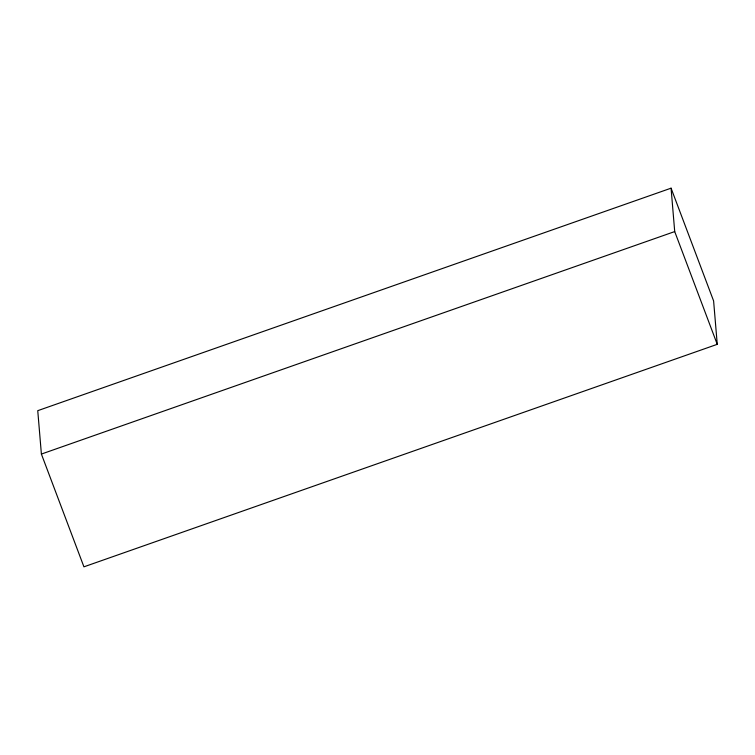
<?xml version="1.0" encoding="UTF-8"?>
<svg xmlns="http://www.w3.org/2000/svg" width="755" height="755" viewBox="0 0 755 755"><rect width="100%" height="100%" fill="white"/><g stroke="black" fill="none" stroke-linecap="round" stroke-linejoin="round"><path stroke-width="1.13" d="M671.072 188.174L37.75 410.673L41.393 454.066L83.928 566.826L717.25 344.327L713.607 300.934L671.072 188.174L674.715 231.577L717.25 344.327M41.393 454.066L674.715 231.577"/></g></svg>
